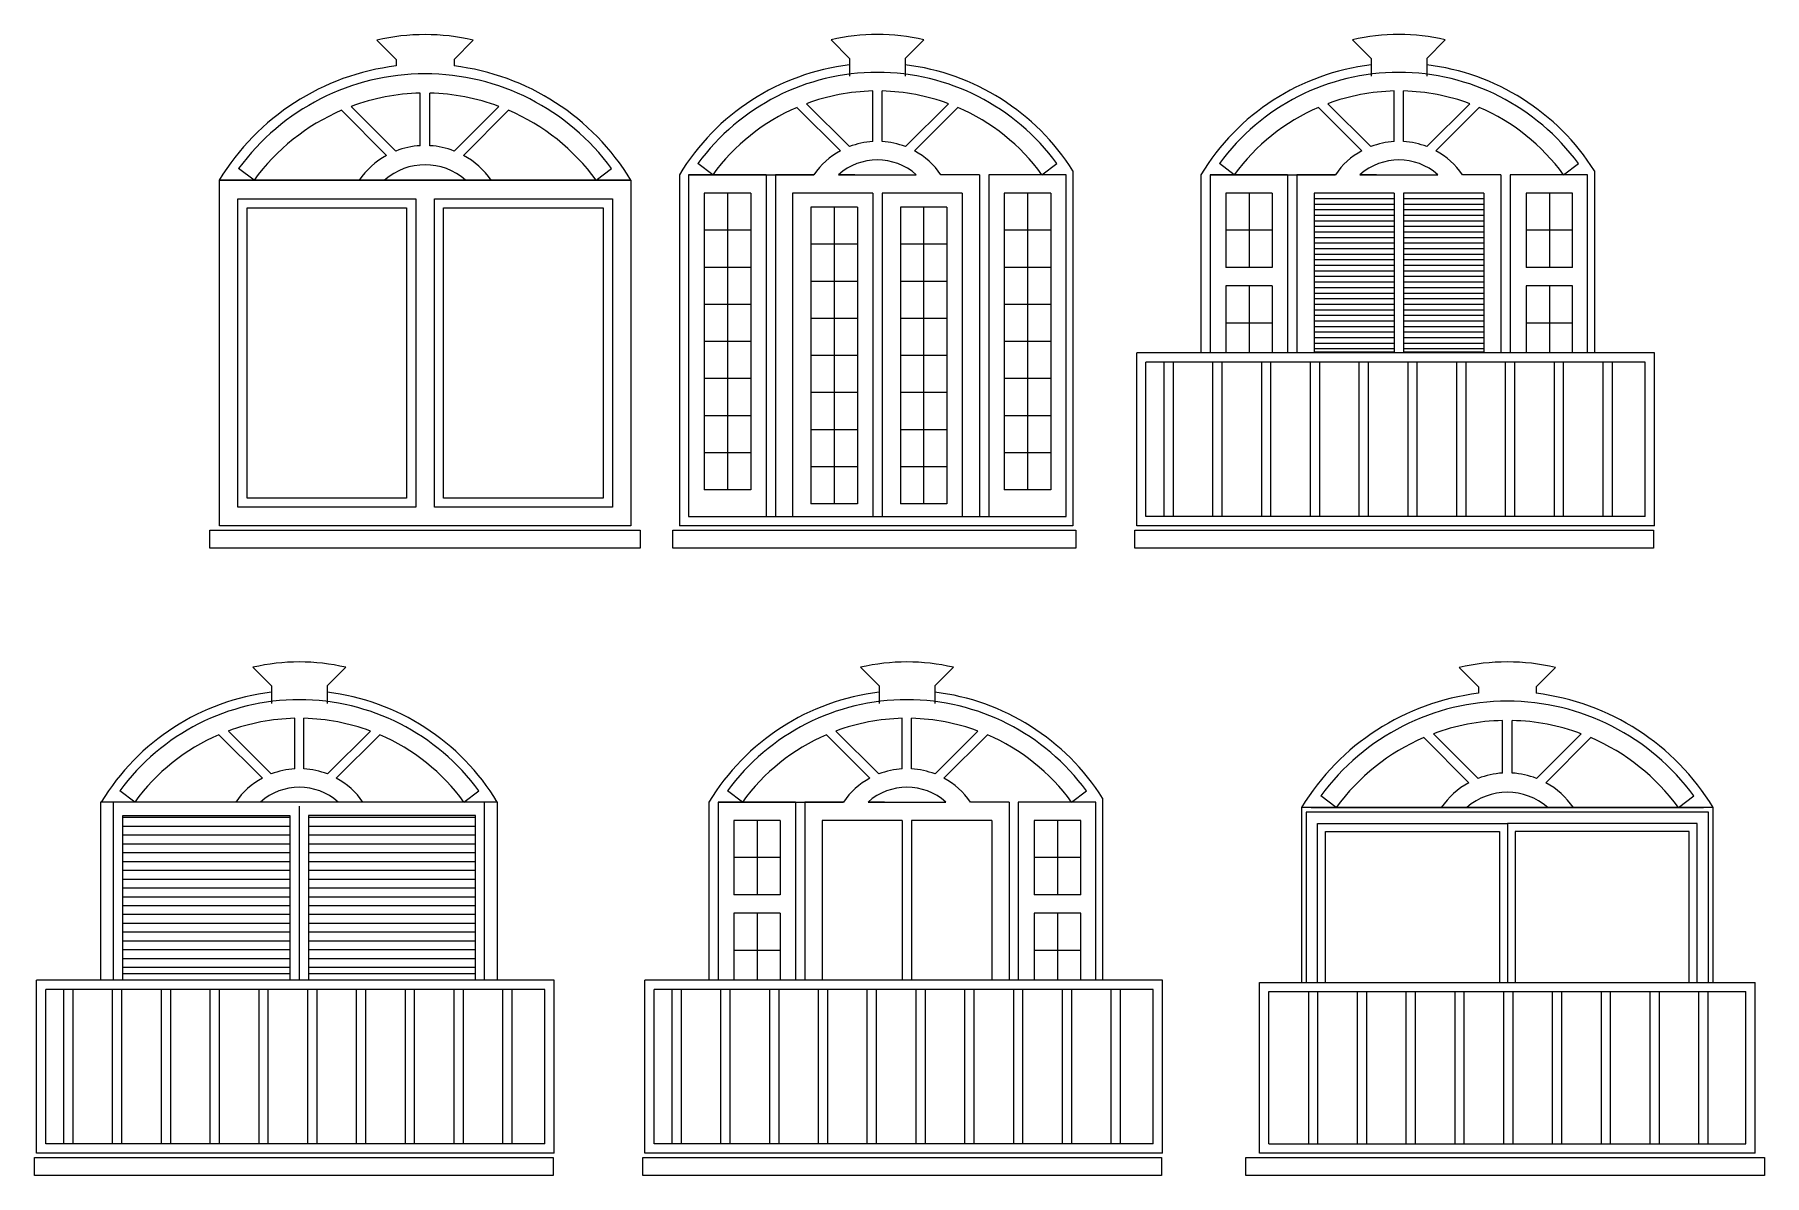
# Model space of a CAD drawing. Header units: millimetres. Extents: x 766.02 to 775.35, y 177.8 to 183.95.
import ezdxf

# ---------------------------------------------------------------- set-up
doc = ezdxf.new("R2010")
doc.units = ezdxf.units.MM
doc.header["$MEASUREMENT"] = 0
doc.layers.add('alvenaria', color=5, linetype='Continuous')
doc.layers.add('janela', color=1, linetype='Continuous')

msp = doc.modelspace()

# ---------------------------------------------------------------- linework, layer by layer
at = {"color": 2}
for p, q in [((767.8685, 183.9237), (767.9724, 183.8198)), ((768.3881, 183.9237), (768.2842, 183.8198)), ((770.3163, 183.9249), (770.4163, 183.8249)), ((770.8163, 183.9249), (770.7163, 183.8249)), ((773.1275, 183.9249), (773.2275, 183.8249)), ((773.6275, 183.9249), (773.5275, 183.8249)), ((767.9724, 183.8198), (767.9724, 183.7843)), ((768.2842, 183.8198), (768.2842, 183.7843)), ((770.4163, 183.8249), (770.4163, 183.7293)), ((770.7163, 183.8249), (770.7163, 183.7293)), ((773.2275, 183.8249), (773.2275, 183.7293)), ((773.5275, 183.8249), (773.5275, 183.7293)), ((768.1023, 183.3543), (768.1023, 183.6376)), ((768.1543, 183.3543), (768.1543, 183.6376)), ((770.5413, 183.3769), (770.5413, 183.6495)), ((770.5913, 183.3769), (770.5913, 183.6495)), ((773.3525, 183.3769), (773.3525, 183.6495)), ((773.4025, 183.3769), (773.4025, 183.6495)), ((767.9211, 183.3023), (767.6781, 183.5453)), ((767.9712, 183.3256), (767.7305, 183.5663)), ((768.2853, 183.3256), (768.526, 183.5663)), ((768.3355, 183.3023), (768.5785, 183.5453)), ((770.3669, 183.3268), (770.133, 183.5606)), ((770.4152, 183.3492), (770.1835, 183.5809)), ((770.7174, 183.3492), (770.949, 183.5809)), ((770.7657, 183.3268), (770.9995, 183.5606)), ((773.1781, 183.3268), (772.9443, 183.5606)), ((773.2264, 183.3492), (772.9948, 183.5809)), ((773.5286, 183.3492), (773.7603, 183.5809)), ((773.5769, 183.3268), (773.8108, 183.5606)), ((767.2062, 183.1685), (767.1229, 183.2307)), ((769.0504, 183.1685), (769.1337, 183.2307)), ((769.6789, 183.1981), (769.5988, 183.2579)), ((771.4536, 183.1981), (771.5338, 183.2579)), ((772.4902, 183.1981), (772.41, 183.2579)), ((774.2649, 183.1981), (774.3451, 183.2579)), ((767.1049, 183.1685), (769.1519, 183.1685)), ((767.1049, 183.1685), (769.1519, 183.1685)), ((767.6533, 183.1685), (767.7722, 183.1685)), ((768.3463, 183.1685), (767.9102, 183.1685)), ((768.2542, 183.1685), (768.3463, 183.1685)), ((769.1854, 183.1685), (768.4843, 183.1685)), ((768.4843, 183.1685), (768.6032, 183.1685)), ((768.6032, 183.1685), (768.6998, 183.1685)), ((768.7518, 183.1685), (769.1854, 183.1685)), ((769.499, 183.1981), (769.499, 181.3044)), ((769.549, 183.1981), (769.549, 181.3544)), ((769.9663, 183.1981), (769.549, 183.1981)), ((769.549, 183.1981), (770.2237, 183.1981)), ((769.9663, 183.1981), (769.9663, 181.3544)), ((770.0163, 183.1981), (770.0163, 181.3544)), ((770.1092, 183.1981), (770.0163, 183.1981)), ((770.2237, 183.1981), (770.1092, 183.1981)), ((770.4451, 183.1981), (770.3564, 183.1981)), ((770.3564, 183.1981), (770.7761, 183.1981)), ((771.0233, 183.1981), (770.9089, 183.1981)), ((771.1163, 183.1981), (771.0233, 183.1981)), ((771.1163, 183.1981), (771.1163, 181.3544)), ((771.1663, 183.1981), (771.1663, 181.3544)), ((771.5836, 183.1981), (771.1663, 183.1981)), ((771.5836, 181.3544), (771.5836, 183.1981)), ((771.6207, 183.2189), (771.6207, 181.3044)), ((772.3102, 183.1981), (772.3102, 182.2371)), ((772.3602, 183.1981), (772.3602, 182.2371)), ((772.7775, 183.1981), (772.3602, 183.1981)), ((772.3602, 183.1981), (773.0349, 183.1981)), ((772.7775, 183.1981), (772.7775, 182.2371)), ((772.8275, 183.1981), (772.8275, 182.2371)), ((772.9205, 183.1981), (772.8275, 183.1981)), ((773.0349, 183.1981), (772.9205, 183.1981)), ((773.2564, 183.1981), (773.1677, 183.1981)), ((773.1677, 183.1981), (773.5874, 183.1981)), ((773.8346, 183.1981), (773.7202, 183.1981)), ((773.9275, 183.1981), (773.8346, 183.1981)), ((773.9275, 183.1981), (773.9275, 182.2371)), ((773.9775, 183.1981), (773.9775, 182.2371)), ((774.3948, 183.1981), (773.9775, 183.1981)), ((774.3948, 182.2371), (774.3948, 183.1981)), ((774.432, 183.2189), (774.432, 182.2371)), ((770.1092, 183.0981), (770.1092, 181.3544)), ((770.5413, 183.0981), (770.1092, 183.0981)), ((770.5413, 183.0981), (770.5413, 181.3544)), ((770.5913, 183.0981), (770.5913, 181.3544)), ((771.0233, 183.0981), (770.5913, 183.0981)), ((771.0233, 183.0981), (771.0233, 181.3544)), ((771.964, 181.3044), (771.964, 182.2371)), ((774.7545, 182.2371), (771.964, 182.2371)), ((774.7545, 181.3044), (774.7545, 182.2371)), ((772.014, 181.3544), (772.014, 182.1871)), ((774.7045, 182.1871), (772.014, 182.1871)), ((772.1121, 181.3544), (772.1121, 182.1871)), ((772.1621, 181.3544), (772.1621, 182.1871)), ((772.3751, 181.3544), (772.3751, 182.1871)), ((772.4251, 181.3544), (772.4251, 182.1871)), ((772.638, 181.3544), (772.638, 182.1871)), ((772.688, 181.3544), (772.688, 182.1871)), ((772.901, 181.3544), (772.901, 182.1871)), ((772.951, 181.3544), (772.951, 182.1871)), ((773.1639, 181.3544), (773.1639, 182.1871)), ((773.2139, 181.3544), (773.2139, 182.1871)), ((773.4268, 181.3544), (773.4268, 182.1871)), ((773.4768, 181.3544), (773.4768, 182.1871)), ((773.6898, 181.3544), (773.6898, 182.1871)), ((773.7398, 181.3544), (773.7398, 182.1871)), ((773.9527, 181.3544), (773.9527, 182.1871)), ((774.0027, 181.3544), (774.0027, 182.1871)), ((774.2156, 181.3544), (774.2156, 182.1871)), ((774.2656, 181.3544), (774.2656, 182.1871)), ((774.4786, 181.3544), (774.4786, 182.1871)), ((774.4786, 181.3544), (774.4786, 182.1871)), ((774.5286, 181.3544), (774.5286, 182.1871)), ((774.7045, 181.3544), (774.7045, 182.1871)), ((771.6207, 181.3044), (769.499, 181.3044)), ((769.549, 181.3544), (771.5836, 181.3544)), ((774.7545, 181.3044), (771.964, 181.3044)), ((774.7045, 181.3544), (772.014, 181.3544)), ((767.2004, 180.5417), (767.3004, 180.4417)), ((767.7004, 180.5417), (767.6004, 180.4417)), ((770.4758, 180.5417), (770.5758, 180.4417)), ((770.9758, 180.5417), (770.8758, 180.4417)), ((773.7021, 180.5406), (773.806, 180.4367)), ((774.2217, 180.5406), (774.1178, 180.4367)), ((767.3004, 180.4417), (767.3004, 180.3462)), ((767.6004, 180.4417), (767.6004, 180.3462)), ((773.806, 180.4367), (773.806, 180.4012)), ((774.1178, 180.4367), (774.1178, 180.4012)), ((767.4254, 179.9937), (767.4254, 180.2664)), ((767.4754, 179.9937), (767.4754, 180.2664)), ((770.7008, 179.9937), (770.7008, 180.2664)), ((770.7508, 179.9937), (770.7508, 180.2664)), ((773.9359, 179.9711), (773.9359, 180.2544)), ((773.9879, 179.9711), (773.9879, 180.2544)), ((767.251, 179.9437), (767.0172, 180.1775)), ((767.2993, 179.9661), (767.0677, 180.1977)), ((767.6015, 179.9661), (767.8332, 180.1977)), ((767.6498, 179.9437), (767.8836, 180.1775)), ((770.5264, 179.9437), (770.2926, 180.1775)), ((770.5747, 179.9661), (770.343, 180.1977)), ((770.8769, 179.9661), (771.1085, 180.1977)), ((770.9252, 179.9437), (771.159, 180.1775)), ((773.7547, 179.9191), (773.5117, 180.1621)), ((773.8049, 179.9424), (773.5642, 180.1831)), ((774.1189, 179.9424), (774.3596, 180.1831)), ((774.1691, 179.9191), (774.4121, 180.1621)), ((766.563, 179.815), (766.4829, 179.8748)), ((768.3378, 179.815), (768.4179, 179.8748)), ((769.8384, 179.815), (769.7583, 179.8748)), ((771.6132, 179.815), (771.6933, 179.8748)), ((768.5193, 179.815), (766.3793, 179.815)), ((768.4493, 178.854), (768.4493, 179.815)), ((769.6585, 179.815), (769.6585, 178.854)), ((769.7085, 179.815), (769.7085, 178.854)), ((770.1258, 179.815), (769.7085, 179.815)), ((769.7085, 179.815), (770.3832, 179.815)), ((770.1258, 179.815), (770.1258, 178.854)), ((770.1758, 179.815), (770.1758, 178.854)), ((770.2687, 179.815), (770.1758, 179.815)), ((770.3832, 179.815), (770.2687, 179.815)), ((770.6046, 179.815), (770.5159, 179.815)), ((770.5159, 179.815), (770.9356, 179.815)), ((771.1828, 179.815), (771.0684, 179.815)), ((771.2758, 179.815), (771.1828, 179.815)), ((771.2758, 179.815), (771.2758, 178.854)), ((771.3258, 179.815), (771.3258, 178.854)), ((771.7431, 179.815), (771.3258, 179.815)), ((771.7431, 178.854), (771.7431, 179.815)), ((771.7803, 179.8358), (771.7803, 178.854)), ((772.9047, 179.7854), (773.3384, 179.7854)), ((772.9385, 179.7854), (774.9855, 179.7854)), ((772.9385, 179.7854), (774.9855, 179.7854)), ((773.0398, 179.7854), (772.9565, 179.8475)), ((773.3904, 179.7854), (773.487, 179.7854)), ((773.487, 179.7854), (773.6059, 179.7854)), ((774.18, 179.7854), (773.7438, 179.7854)), ((774.0878, 179.7854), (774.18, 179.7854)), ((775.0191, 179.7854), (774.318, 179.7854)), ((774.318, 179.7854), (774.4369, 179.7854)), ((774.4369, 179.7854), (774.5334, 179.7854)), ((774.5854, 179.7854), (775.0191, 179.7854)), ((774.884, 179.7854), (774.9673, 179.8475)), ((772.8528, 179.5228), (772.8528, 178.8423)), ((766.0331, 177.9213), (766.0331, 178.854)), ((768.8236, 178.854), (766.0331, 178.854)), ((768.8236, 177.9213), (768.8236, 178.854)), ((769.3122, 177.9213), (769.3122, 178.854)), ((772.1028, 178.854), (769.3122, 178.854)), ((772.1028, 177.9213), (772.1028, 178.854)), ((772.6264, 178.8425), (774.368, 178.8425)), ((772.6264, 177.9213), (772.6264, 178.8425)), ((772.6265, 178.8425), (775.2976, 178.8425)), ((775.2976, 177.9213), (775.2976, 178.8425)), ((766.0831, 177.9713), (766.0831, 178.804)), ((768.7736, 178.804), (766.0831, 178.804)), ((766.1813, 177.9713), (766.1813, 178.804)), ((766.2313, 177.9713), (766.2313, 178.804)), ((766.4442, 177.9713), (766.4442, 178.804)), ((766.4942, 177.9713), (766.4942, 178.804)), ((766.7071, 177.9713), (766.7071, 178.804)), ((766.7571, 177.9713), (766.7571, 178.804)), ((766.9701, 177.9713), (766.9701, 178.804)), ((767.0201, 177.9713), (767.0201, 178.804)), ((767.233, 177.9713), (767.233, 178.804)), ((767.283, 177.9713), (767.283, 178.804)), ((767.4959, 177.9713), (767.4959, 178.804)), ((767.5459, 177.9713), (767.5459, 178.804)), ((767.7589, 177.9713), (767.7589, 178.804)), ((767.8089, 177.9713), (767.8089, 178.804)), ((768.0218, 177.9713), (768.0218, 178.804)), ((768.0718, 177.9713), (768.0718, 178.804)), ((768.2847, 177.9713), (768.2847, 178.804)), ((768.3347, 177.9713), (768.3347, 178.804)), ((768.5477, 177.9713), (768.5477, 178.804)), ((768.5477, 177.9713), (768.5477, 178.804)), ((768.5977, 177.9713), (768.5977, 178.804)), ((768.7736, 177.9713), (768.7736, 178.804)), ((769.3622, 177.9713), (769.3622, 178.804)), ((772.0528, 178.804), (769.3622, 178.804)), ((769.4604, 177.9713), (769.4604, 178.804)), ((769.5104, 177.9713), (769.5104, 178.804)), ((769.7233, 177.9713), (769.7233, 178.804)), ((769.7733, 177.9713), (769.7733, 178.804)), ((769.9863, 177.9713), (769.9863, 178.804)), ((770.0363, 177.9713), (770.0363, 178.804)), ((770.2492, 177.9713), (770.2492, 178.804)), ((770.2992, 177.9713), (770.2992, 178.804)), ((770.5121, 177.9713), (770.5121, 178.804)), ((770.5621, 177.9713), (770.5621, 178.804)), ((770.7751, 177.9713), (770.7751, 178.804)), ((770.8251, 177.9713), (770.8251, 178.804)), ((771.038, 177.9713), (771.038, 178.804)), ((771.088, 177.9713), (771.088, 178.804)), ((771.301, 177.9713), (771.301, 178.804)), ((771.351, 177.9713), (771.351, 178.804)), ((771.5639, 177.9713), (771.5639, 178.804)), ((771.6139, 177.9713), (771.6139, 178.804)), ((771.8268, 177.9713), (771.8268, 178.804)), ((771.8268, 177.9713), (771.8268, 178.804)), ((771.8768, 177.9713), (771.8768, 178.804)), ((772.0528, 177.9713), (772.0528, 178.804)), ((772.6764, 178.7925), (775.2476, 178.7925)), ((772.6764, 177.9713), (772.6764, 178.7925)), ((772.8913, 177.9713), (772.8913, 178.7925)), ((772.9413, 177.9713), (772.9413, 178.7925)), ((773.1542, 177.9713), (773.1542, 178.7925)), ((773.2042, 177.9713), (773.2042, 178.7925)), ((773.4172, 177.9713), (773.4172, 178.7925)), ((773.4672, 177.9713), (773.4672, 178.7925)), ((773.6801, 177.9713), (773.6801, 178.7925)), ((773.7301, 177.9713), (773.7301, 178.7925)), ((773.943, 177.9713), (773.943, 178.7925)), ((773.993, 177.9713), (773.993, 178.7925)), ((774.206, 177.9713), (774.206, 178.7925)), ((774.256, 177.9713), (774.256, 178.7925)), ((774.4689, 177.9713), (774.4689, 178.7925)), ((774.5189, 177.9713), (774.5189, 178.7925)), ((774.7318, 177.9713), (774.7318, 178.7925)), ((774.7818, 177.9713), (774.7818, 178.7925)), ((774.9948, 177.9713), (774.9948, 178.7925)), ((774.9948, 177.9713), (774.9948, 178.7925)), ((775.0448, 177.9713), (775.0448, 178.7925)), ((775.2476, 177.9713), (775.2476, 178.7925)), ((768.8236, 177.9213), (766.0331, 177.9213)), ((768.7736, 177.9713), (766.0831, 177.9713)), ((772.1028, 177.9213), (769.3122, 177.9213)), ((772.0528, 177.9713), (769.3622, 177.9713)), ((775.2976, 177.9213), (772.6264, 177.9213)), ((772.6764, 177.9713), (775.2476, 177.9713))]:
    msp.add_line(p, q, dxfattribs=at)
at = {"color": 2, "extrusion": (0, 0, -1)}
for p, q in [((769.0661, 183.1685), (767.0192, 183.1685)), ((769.2376, 183.1685), (767.0192, 183.1685)), ((767.1049, 183.1685), (768.1284, 183.1685)), ((769.1519, 183.1685), (768.1284, 183.1685)), ((766.3793, 179.815), (766.3793, 178.854)), ((766.4493, 178.854), (766.4493, 179.815)), ((767.4493, 179.7928), (767.4493, 178.854)), ((767.4493, 179.7928), (767.4493, 178.854)), ((768.4493, 178.854), (768.4493, 179.7928)), ((768.5193, 178.854), (768.5193, 179.815)), ((774.8998, 179.7854), (772.8528, 179.7854)), ((772.8528, 179.7854), (772.8528, 178.8423)), ((772.8528, 179.7854), (772.8528, 178.8423)), ((775.0712, 179.7854), (772.8528, 179.7854)), ((775.0712, 178.8423), (775.0712, 179.7854)), ((772.8785, 179.7597), (772.8785, 178.8423)), ((775.0455, 179.7597), (772.8785, 179.7597)), ((773.962, 179.6997), (773.962, 178.8423)), ((775.0455, 178.8423), (775.0455, 179.7597)), ((772.9814, 178.8423), (772.9814, 179.6568)), ((772.9814, 179.6568), (773.9192, 179.6568)), ((773.9192, 179.6568), (773.9192, 178.8423)), ((774.0049, 179.6568), (774.0049, 178.8423)), ((774.9426, 179.6568), (774.0049, 179.6568)), ((774.9426, 178.8423), (774.9426, 179.6568))]:
    msp.add_line(p, q, dxfattribs=at)
at = {"color": 2}
for points in [[(767.0192, 183.1685), (769.2376, 183.1685), (769.2376, 181.3044), (767.0192, 181.3044)], [(768.0284, 181.4544), (767.1692, 181.4544), (767.1692, 183.0185), (768.0284, 183.0185)], [(768.2284, 181.4544), (768.2284, 183.0185), (769.0876, 183.0185), (769.0876, 181.4544)]]:
    msp.add_lwpolyline(points, close=True, dxfattribs=at)
for centre, radius, start, end in [((768.1283, 182.8088), 1.1448, 76.88326, 103.11674), ((770.5663, 182.852), 1.1016, 76.88326, 103.11674), ((773.3775, 182.852), 1.1016, 76.88326, 103.11674), ((768.1283, 182.4974), 1.2964, 96.9058, 148.82017), ((768.1283, 182.4974), 1.2964, 31.17983, 83.0942), ((770.5663, 182.5522), 1.2475, 96.9058, 148.82017), ((770.5663, 182.5522), 1.2475, 32.30211, 83.0942), ((773.3775, 182.5522), 1.2475, 96.9058, 148.82017), ((773.3775, 182.5522), 1.2475, 32.30211, 83.0942), ((768.1283, 182.4974), 1.2444, 36.10534, 143.89466), ((770.5663, 182.5522), 1.1975, 36.10534, 143.89466), ((773.3775, 182.5522), 1.1975, 36.10534, 143.89466), ((768.1283, 182.4974), 1.1405, 91.30522, 110.41009), ((768.1283, 182.4974), 1.1405, 69.58991, 88.69478), ((770.5663, 182.5522), 1.0975, 91.30522, 110.41009), ((770.5663, 182.5522), 1.0975, 69.58991, 88.69478), ((773.3775, 182.5522), 1.0975, 91.30522, 110.41009), ((773.3775, 182.5522), 1.0975, 69.58991, 88.69478), ((768.1283, 182.4974), 1.1405, 113.2496, 143.95053), ((768.1283, 182.4974), 1.1405, 36.04947, 66.7504), ((770.5663, 182.5522), 1.0975, 113.2496, 143.95053), ((770.5663, 182.5522), 1.0975, 36.04947, 66.7504), ((773.3775, 182.5522), 1.0975, 113.2496, 143.95053), ((773.3775, 182.5522), 1.0975, 36.04947, 66.7504), ((768.1283, 182.922), 0.4331, 93.43899, 111.26016), ((768.1283, 182.922), 0.4331, 68.73984, 86.56101), ((770.5663, 182.9608), 0.4168, 118.58377, 145.29576), ((770.5663, 182.9608), 0.4168, 93.43899, 111.26016), ((770.5663, 182.9608), 0.4168, 68.73984, 86.56101), ((770.5663, 182.9608), 0.4168, 34.70424, 61.41623), ((773.3775, 182.9608), 0.4168, 118.58377, 145.29576), ((773.3775, 182.9608), 0.4168, 93.43899, 111.26016), ((773.3775, 182.9608), 0.4168, 68.73984, 86.56101), ((773.3775, 182.9608), 0.4168, 34.70424, 61.41623), ((768.1283, 182.922), 0.4331, 118.58377, 145.29576), ((768.1283, 182.922), 0.3292, 48.51036, 131.48964), ((768.1283, 182.922), 0.4331, 34.70424, 61.41623), ((770.5663, 182.9608), 0.3168, 48.51036, 131.48964), ((773.3775, 182.9608), 0.3168, 48.51036, 131.48964), ((767.4504, 179.4688), 1.1016, 76.88326, 103.11674), ((770.7258, 179.4688), 1.1016, 76.88326, 103.11674), ((773.9619, 179.4257), 1.1448, 76.88326, 103.11674), ((767.4504, 179.1691), 1.2475, 96.9058, 148.82017), ((767.4504, 179.1691), 1.1975, 36.10534, 143.89466), ((767.4504, 179.1691), 1.2475, 31.17983, 83.0942), ((770.7258, 179.1691), 1.2475, 96.9058, 148.82017), ((770.7258, 179.1691), 1.1975, 36.10534, 143.89466), ((770.7258, 179.1691), 1.2475, 32.30211, 83.0942), ((773.9619, 179.1142), 1.2964, 96.9058, 148.82017), ((773.9619, 179.1142), 1.2444, 36.10534, 143.89466), ((773.9619, 179.1142), 1.2964, 31.17983, 83.0942), ((767.4504, 179.1691), 1.0975, 91.30522, 110.41009), ((767.4504, 179.1691), 1.0975, 69.58991, 88.69478), ((770.7258, 179.1691), 1.0975, 91.30522, 110.41009), ((770.7258, 179.1691), 1.0975, 69.58991, 88.69478), ((773.9619, 179.1142), 1.1405, 91.30522, 110.41009), ((773.9619, 179.1142), 1.1405, 69.58991, 88.69478), ((767.4504, 179.1691), 1.0975, 113.2496, 143.95053), ((767.4504, 179.1691), 1.0975, 36.04947, 66.7504), ((770.7258, 179.1691), 1.0975, 113.2496, 143.95053), ((770.7258, 179.1691), 1.0975, 36.04947, 66.7504), ((773.9619, 179.1142), 1.1405, 113.2496, 143.95053), ((773.9619, 179.1142), 1.1405, 36.04947, 66.7504), ((767.4504, 179.5777), 0.4168, 93.43899, 111.26016), ((767.4504, 179.5777), 0.4168, 68.73984, 86.56101), ((770.7258, 179.5777), 0.4168, 93.43899, 111.26016), ((770.7258, 179.5777), 0.4168, 68.73984, 86.56101), ((773.9619, 179.5388), 0.4331, 93.43899, 111.26016), ((773.9619, 179.5388), 0.4331, 68.73984, 86.56101), ((767.4504, 179.5777), 0.4168, 118.58377, 145.29576), ((767.4504, 179.5777), 0.3168, 48.51036, 131.48964), ((767.4504, 179.5777), 0.4168, 34.70424, 61.41623), ((770.7258, 179.5777), 0.4168, 118.58377, 145.29576), ((770.7258, 179.5777), 0.3168, 48.51036, 131.48964), ((770.7258, 179.5777), 0.4168, 34.70424, 61.41623), ((773.9619, 179.5388), 0.4331, 118.58377, 145.29576), ((773.9619, 179.5388), 0.3292, 48.51036, 131.48964), ((773.9619, 179.5388), 0.4331, 34.70424, 61.41623)]:
    msp.add_arc(centre, radius, start, end, dxfattribs=at)
at = {"layer": 'alvenaria'}
for points in [[(766.9688, 181.2803), (769.2882, 181.2803), (769.2882, 181.1844), (766.9688, 181.1844)], [(769.4639, 181.2803), (771.6362, 181.2803), (771.6362, 181.1844), (769.4639, 181.1844)], [(771.9543, 181.2803), (774.7495, 181.2803), (774.7495, 181.1844), (771.9543, 181.1844)], [(766.0234, 177.8972), (768.8186, 177.8972), (768.8186, 177.8013), (766.0234, 177.8013)], [(769.3025, 177.8972), (772.0978, 177.8972), (772.0978, 177.8013), (769.3025, 177.8013)], [(772.5524, 177.8972), (775.3477, 177.8972), (775.3477, 177.8013), (772.5524, 177.8013)]]:
    msp.add_lwpolyline(points, close=True, dxfattribs=at)
at = {"layer": 'janela'}
for p, q in [((769.6333, 183.0981), (769.6333, 182.6981)), ((769.8833, 183.0981), (769.6333, 183.0981)), ((769.7583, 183.0981), (769.7583, 182.6981)), ((769.8833, 183.0981), (769.8833, 182.6981)), ((771.2506, 183.0981), (771.2506, 182.6981)), ((771.5006, 183.0981), (771.2506, 183.0981)), ((771.3756, 183.0981), (771.3756, 182.6981)), ((771.5006, 183.0981), (771.5006, 182.6981)), ((772.4446, 183.0981), (772.4446, 182.6981)), ((772.6946, 183.0981), (772.4446, 183.0981)), ((772.5696, 183.0981), (772.5696, 182.6981)), ((772.6946, 183.0981), (772.6946, 182.6981)), ((772.9205, 183.0981), (772.9205, 182.2371)), ((773.3525, 183.0981), (772.9205, 183.0981)), ((773.3525, 183.0681), (772.9205, 183.0681)), ((773.3525, 183.0381), (772.9205, 183.0381)), ((773.3525, 183.0981), (773.3525, 182.2371)), ((773.4025, 183.0981), (773.4025, 182.2371)), ((773.8346, 183.0981), (773.4025, 183.0981)), ((773.8346, 183.0681), (773.4025, 183.0681)), ((773.8346, 183.0381), (773.4025, 183.0381)), ((773.8346, 183.0981), (773.8346, 182.2371)), ((774.0639, 183.0981), (774.0639, 182.6981)), ((774.3139, 183.0981), (774.0639, 183.0981)), ((774.1889, 183.0981), (774.1889, 182.6981)), ((774.3139, 182.6981), (774.3139, 183.0981)), ((770.2083, 183.0229), (770.2083, 182.6229)), ((770.4583, 183.0229), (770.2083, 183.0229)), ((770.3333, 183.0229), (770.3333, 182.6229)), ((770.4583, 183.0229), (770.4583, 182.6229)), ((770.6904, 183.0229), (770.6904, 182.6229)), ((770.9404, 183.0229), (770.6904, 183.0229)), ((770.8154, 183.0229), (770.8154, 182.6229)), ((770.9404, 183.0229), (770.9404, 182.6229)), ((773.3525, 183.0081), (772.9205, 183.0081)), ((773.3525, 182.9781), (772.9205, 182.9781)), ((773.3525, 182.9481), (772.9205, 182.9481)), ((773.8346, 183.0081), (773.4025, 183.0081)), ((773.8346, 182.9781), (773.4025, 182.9781)), ((773.8346, 182.9481), (773.4025, 182.9481)), ((769.8833, 182.8981), (769.6333, 182.8981)), ((771.5006, 182.8981), (771.2506, 182.8981)), ((772.6946, 182.8981), (772.4446, 182.8981)), ((773.3525, 182.9181), (772.9205, 182.9181)), ((773.3525, 182.8881), (772.9205, 182.8881)), ((773.3525, 182.8581), (772.9205, 182.8581)), ((773.8346, 182.9181), (773.4025, 182.9181)), ((773.8346, 182.8881), (773.4025, 182.8881)), ((773.8346, 182.8581), (773.4025, 182.8581)), ((774.3139, 182.8981), (774.0639, 182.8981)), ((770.4583, 182.8229), (770.2083, 182.8229)), ((770.9404, 182.8229), (770.6904, 182.8229)), ((773.3525, 182.8281), (772.9205, 182.8281)), ((773.3525, 182.7981), (772.9205, 182.7981)), ((773.3525, 182.7681), (772.9205, 182.7681)), ((773.8346, 182.8281), (773.4025, 182.8281)), ((773.8346, 182.7981), (773.4025, 182.7981)), ((773.8346, 182.7681), (773.4025, 182.7681)), ((769.8833, 182.6981), (769.6333, 182.6981)), ((769.6333, 182.6981), (769.6333, 182.2981)), ((769.8833, 182.6981), (769.6333, 182.6981)), ((769.7583, 182.6981), (769.7583, 182.2981)), ((769.8833, 182.6981), (769.8833, 182.2981)), ((771.5006, 182.6981), (771.2506, 182.6981)), ((771.2506, 182.6981), (771.2506, 182.2981)), ((771.5006, 182.6981), (771.2506, 182.6981)), ((771.3756, 182.6981), (771.3756, 182.2981)), ((771.5006, 182.6981), (771.5006, 182.2981)), ((772.6946, 182.6981), (772.4446, 182.6981)), ((773.3525, 182.7381), (772.9205, 182.7381)), ((773.3525, 182.7081), (772.9205, 182.7081)), ((773.3525, 182.6781), (772.9205, 182.6781)), ((773.8346, 182.7381), (773.4025, 182.7381)), ((773.8346, 182.7081), (773.4025, 182.7081)), ((773.8346, 182.6781), (773.4025, 182.6781)), ((774.3139, 182.6981), (774.0639, 182.6981)), ((770.4583, 182.6229), (770.2083, 182.6229)), ((770.2083, 182.6229), (770.2083, 182.2229)), ((770.4583, 182.6229), (770.2083, 182.6229)), ((770.3333, 182.6229), (770.3333, 182.2229)), ((770.4583, 182.6229), (770.4583, 182.2229)), ((770.9404, 182.6229), (770.6904, 182.6229)), ((770.6904, 182.6229), (770.6904, 182.2229)), ((770.9404, 182.6229), (770.6904, 182.6229)), ((770.8154, 182.6229), (770.8154, 182.2229)), ((770.9404, 182.6229), (770.9404, 182.2229)), ((772.4446, 182.5981), (772.4446, 182.2371)), ((772.6946, 182.5981), (772.4446, 182.5981)), ((772.5696, 182.5981), (772.5696, 182.2371)), ((772.6946, 182.5981), (772.6946, 182.2371)), ((773.3525, 182.6481), (772.9205, 182.6481)), ((773.3525, 182.6181), (772.9205, 182.6181)), ((773.3525, 182.5881), (772.9205, 182.5881)), ((773.8346, 182.6481), (773.4025, 182.6481)), ((773.8346, 182.6181), (773.4025, 182.6181)), ((773.8346, 182.5881), (773.4025, 182.5881)), ((774.3139, 182.5981), (774.0639, 182.5981)), ((774.0639, 182.5981), (774.0639, 182.2371)), ((774.1889, 182.5981), (774.1889, 182.2371)), ((774.3139, 182.2371), (774.3139, 182.5981)), ((769.8833, 182.4981), (769.6333, 182.4981)), ((771.5006, 182.4981), (771.2506, 182.4981)), ((773.3525, 182.5581), (772.9205, 182.5581)), ((773.3525, 182.5281), (772.9205, 182.5281)), ((773.3525, 182.4981), (772.9205, 182.4981)), ((773.8346, 182.5581), (773.4025, 182.5581)), ((773.8346, 182.5281), (773.4025, 182.5281)), ((773.8346, 182.4981), (773.4025, 182.4981)), ((770.4583, 182.4229), (770.2083, 182.4229)), ((770.9404, 182.4229), (770.6904, 182.4229)), ((772.6946, 182.3981), (772.4446, 182.3981)), ((773.3525, 182.4681), (772.9205, 182.4681)), ((773.3525, 182.4381), (772.9205, 182.4381)), ((773.3525, 182.4081), (772.9205, 182.4081)), ((773.8346, 182.4681), (773.4025, 182.4681)), ((773.8346, 182.4381), (773.4025, 182.4381)), ((773.8346, 182.4081), (773.4025, 182.4081)), ((774.3139, 182.3981), (774.0639, 182.3981)), ((769.8833, 182.2981), (769.6333, 182.2981)), ((769.6333, 182.2981), (769.6333, 181.8981)), ((769.8833, 182.2981), (769.6333, 182.2981)), ((769.7583, 182.2981), (769.7583, 181.8981)), ((769.8833, 182.2981), (769.8833, 181.8981)), ((771.5006, 182.2981), (771.2506, 182.2981)), ((771.2506, 182.2981), (771.2506, 181.8981)), ((771.5006, 182.2981), (771.2506, 182.2981)), ((771.3756, 182.2981), (771.3756, 181.8981)), ((771.5006, 182.2981), (771.5006, 181.8981)), ((773.3525, 182.3781), (772.9205, 182.3781)), ((773.3525, 182.3481), (772.9205, 182.3481)), ((773.3525, 182.3181), (772.9205, 182.3181)), ((773.8346, 182.3781), (773.4025, 182.3781)), ((773.8346, 182.3481), (773.4025, 182.3481)), ((773.8346, 182.3181), (773.4025, 182.3181)), ((770.4583, 182.2229), (770.2083, 182.2229)), ((770.2083, 182.2229), (770.2083, 181.8229)), ((770.4583, 182.2229), (770.2083, 182.2229)), ((770.3333, 182.2229), (770.3333, 181.8229)), ((770.4583, 182.2229), (770.4583, 181.8229)), ((770.9404, 182.2229), (770.6904, 182.2229)), ((770.6904, 182.2229), (770.6904, 181.8229)), ((770.9404, 182.2229), (770.6904, 182.2229)), ((770.8154, 182.2229), (770.8154, 181.8229)), ((770.9404, 182.2229), (770.9404, 181.8229)), ((773.3525, 182.2881), (772.9205, 182.2881)), ((773.3525, 182.2581), (772.9205, 182.2581)), ((773.3525, 182.2408), (772.9205, 182.2408)), ((773.8346, 182.2881), (773.4025, 182.2881)), ((773.8346, 182.2581), (773.4025, 182.2581)), ((773.8346, 182.2408), (773.4025, 182.2408)), ((769.8833, 182.0981), (769.6333, 182.0981)), ((770.4583, 182.0229), (770.2083, 182.0229)), ((770.9404, 182.0229), (770.6904, 182.0229)), ((771.5006, 182.0981), (771.2506, 182.0981)), ((769.8833, 181.8981), (769.6333, 181.8981)), ((769.6333, 181.8981), (769.6333, 181.4981)), ((769.8833, 181.8981), (769.6333, 181.8981)), ((769.7583, 181.8981), (769.7583, 181.4981)), ((769.8833, 181.8981), (769.8833, 181.4981)), ((771.5006, 181.8981), (771.2506, 181.8981)), ((771.2506, 181.8981), (771.2506, 181.4981)), ((771.5006, 181.8981), (771.2506, 181.8981)), ((771.3756, 181.8981), (771.3756, 181.4981)), ((771.5006, 181.8981), (771.5006, 181.4981)), ((770.4583, 181.8229), (770.2083, 181.8229)), ((770.2083, 181.8229), (770.2083, 181.4229)), ((770.4583, 181.8229), (770.2083, 181.8229)), ((770.3333, 181.8229), (770.3333, 181.4229)), ((770.4583, 181.8229), (770.4583, 181.4229)), ((770.9404, 181.8229), (770.6904, 181.8229)), ((770.6904, 181.8229), (770.6904, 181.4229)), ((770.9404, 181.8229), (770.6904, 181.8229)), ((770.8154, 181.8229), (770.8154, 181.4229)), ((770.9404, 181.8229), (770.9404, 181.4229)), ((769.8833, 181.6981), (769.6333, 181.6981)), ((771.5006, 181.6981), (771.2506, 181.6981)), ((770.4583, 181.6229), (770.2083, 181.6229)), ((770.9404, 181.6229), (770.6904, 181.6229)), ((769.8833, 181.4981), (769.6333, 181.4981)), ((771.5006, 181.4981), (771.2506, 181.4981)), ((770.4583, 181.4229), (770.2083, 181.4229)), ((770.9404, 181.4229), (770.6904, 181.4229)), ((770.5758, 180.4417), (770.5758, 180.3462)), ((770.8758, 180.4417), (770.8758, 180.3462)), ((769.7928, 179.715), (769.7928, 179.315)), ((770.0428, 179.715), (769.7928, 179.715)), ((769.9178, 179.715), (769.9178, 179.315)), ((770.0428, 179.715), (770.0428, 179.315)), ((770.2687, 179.715), (770.2687, 178.854)), ((770.7008, 179.715), (770.2687, 179.715)), ((770.7008, 179.715), (770.7008, 178.854)), ((770.7508, 179.715), (770.7508, 178.854)), ((771.1828, 179.715), (770.7508, 179.715)), ((771.1828, 179.715), (771.1828, 178.854)), ((771.4122, 179.715), (771.4122, 179.315)), ((771.6622, 179.715), (771.4122, 179.715)), ((771.5372, 179.715), (771.5372, 179.315)), ((771.6622, 179.315), (771.6622, 179.715)), ((770.0428, 179.515), (769.7928, 179.515)), ((771.6622, 179.515), (771.4122, 179.515)), ((770.0428, 179.315), (769.7928, 179.315)), ((771.6622, 179.315), (771.4122, 179.315)), ((769.7928, 179.215), (769.7928, 178.854)), ((770.0428, 179.215), (769.7928, 179.215)), ((769.9178, 179.215), (769.9178, 178.854)), ((770.0428, 179.215), (770.0428, 178.854)), ((771.6622, 179.215), (771.4122, 179.215)), ((771.4122, 179.215), (771.4122, 178.854)), ((771.5372, 179.215), (771.5372, 178.854)), ((771.6622, 178.854), (771.6622, 179.215)), ((770.0428, 179.015), (769.7928, 179.015)), ((771.6622, 179.015), (771.4122, 179.015))]:
    msp.add_line(p, q, dxfattribs=at)
at = {"layer": 'janela', "extrusion": (0, 0, -1)}
for p, q in [((766.4993, 178.854), (766.4993, 179.7428)), ((766.4993, 179.7428), (767.3993, 179.7428)), ((767.3993, 179.7314), (766.4993, 179.7314)), ((767.3993, 179.6837), (766.4993, 179.6837)), ((767.3993, 179.7428), (767.3993, 178.854)), ((767.4993, 179.7428), (767.4993, 178.854)), ((768.3993, 179.7428), (767.4993, 179.7428)), ((768.3993, 179.7314), (767.4993, 179.7314)), ((768.3993, 179.6837), (767.4993, 179.6837)), ((768.3993, 178.854), (768.3993, 179.7428)), ((772.9385, 178.8423), (772.9385, 179.6997)), ((772.9385, 179.6997), (773.962, 179.6997)), ((773.962, 179.6997), (773.962, 178.8423)), ((774.9855, 179.6997), (773.962, 179.6997)), ((774.9855, 178.8423), (774.9855, 179.6997)), ((767.3993, 179.6361), (766.4993, 179.6361)), ((767.3993, 179.5885), (766.4993, 179.5885)), ((768.3993, 179.6361), (767.4993, 179.6361)), ((768.3993, 179.5885), (767.4993, 179.5885)), ((767.3993, 179.5409), (766.4993, 179.5409)), ((767.3993, 179.4932), (766.4993, 179.4932)), ((768.3993, 179.5409), (767.4993, 179.5409)), ((768.3993, 179.4932), (767.4993, 179.4932)), ((767.3993, 179.4456), (766.4993, 179.4456)), ((768.3993, 179.4456), (767.4993, 179.4456)), ((767.3993, 179.398), (766.4993, 179.398)), ((767.3993, 179.3504), (766.4993, 179.3504)), ((768.3993, 179.398), (767.4993, 179.398)), ((768.3993, 179.3504), (767.4993, 179.3504)), ((767.3993, 179.3027), (766.4993, 179.3027)), ((767.3993, 179.2551), (766.4993, 179.2551)), ((768.3993, 179.3027), (767.4993, 179.3027)), ((768.3993, 179.2551), (767.4993, 179.2551)), ((767.3993, 179.2075), (766.4993, 179.2075)), ((767.3993, 179.1599), (766.4993, 179.1599)), ((768.3993, 179.2075), (767.4993, 179.2075)), ((768.3993, 179.1599), (767.4993, 179.1599)), ((767.3993, 179.1122), (766.4993, 179.1122)), ((767.3993, 179.0646), (766.4993, 179.0646)), ((768.3993, 179.1122), (767.4993, 179.1122)), ((768.3993, 179.0646), (767.4993, 179.0646)), ((767.3993, 179.017), (766.4993, 179.017)), ((767.3993, 178.9694), (766.4993, 178.9694)), ((768.3993, 179.017), (767.4993, 179.017)), ((768.3993, 178.9694), (767.4993, 178.9694)), ((767.3993, 178.9217), (766.4993, 178.9217)), ((767.3993, 178.8877), (766.4993, 178.8877)), ((767.3993, 178.8877), (767.3993, 178.854)), ((768.3993, 178.9217), (767.4993, 178.9217)), ((768.3993, 178.8877), (767.4993, 178.8877))]:
    msp.add_line(p, q, dxfattribs=at)
at = {"layer": 'janela', "ltscale": 0.01}
for points in [[(768.0784, 181.4044), (767.1192, 181.4044), (767.1192, 183.0685), (768.0784, 183.0685), (768.0784, 181.4044)], [(768.1784, 181.4044), (768.1784, 183.0685), (769.1376, 183.0685), (769.1376, 181.4044), (768.1784, 181.4044)]]:
    msp.add_lwpolyline(points, dxfattribs=at)

doc.saveas('drawing.dxf')
